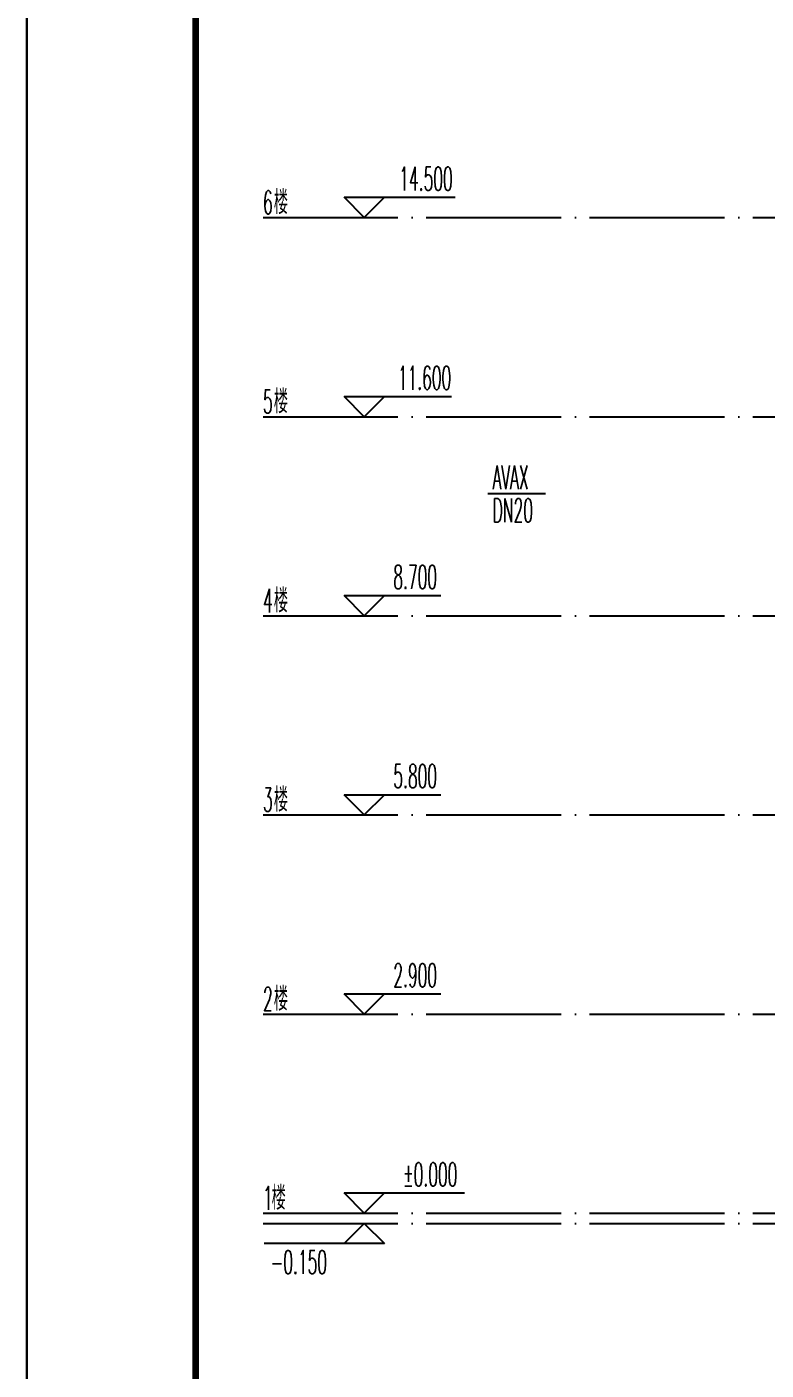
# Model space of a CAD drawing. Extents: x 27938 to 1507990, y 110129 to 923079.
# Drawn here: x 1189458 to 1200414, y 659011 to 678911 of the extents above; entities that cross this region are included whole.
import ezdxf

# ---------------------------------------------------------------- set-up
doc = ezdxf.new("R2010")
doc.units = 0
doc.header["$LTSCALE"] = 1000
doc.header["$MEASUREMENT"] = 0
doc.linetypes.add('DOTE', pattern=[2.42, 2, -0.2, 0.02, -0.2])
for name, color, linetype in [('TWT', 7, 'Continuous'), ('TWT_ELEV', 3, 'Continuous'), ('TWT_LEAD', 3, 'Continuous'), ('TWT_TEXT', 7, 'Continuous'), ('TWT_TITLE', 7, 'Continuous'), ('图框', 140, 'Continuous')]:
    doc.layers.add(name, color=color, linetype=linetype)
doc.styles.add('_TWT_SERIAL', font='SIMPLEX', dxfattribs={"width": 0.8, "height": 3.5, "bigfont": 'HZTXT'})

msp = doc.modelspace()

# ---------------------------------------------------------------- linework, layer by layer
at = {"layer": 'TWT', "color": 8, "linetype": 'DOTE'}
for p, q in [((1192957.9, 676085.9), (1304719.7, 676085.9)), ((1192957.9, 673135.9), (1304719.7, 673135.9)), ((1192957.9, 670185.9), (1304719.7, 670185.9)), ((1192957.9, 667235.9), (1304719.7, 667235.9)), ((1192957.9, 664285.9), (1304719.7, 664285.9)), ((1192957.9, 661335.9), (1304719.7, 661335.9)), ((1192957.9, 661185.9), (1304719.7, 661185.9))]:
    msp.add_line(p, q, dxfattribs=at)
at = {"layer": 'TWT_ELEV'}
for p, q in [((1194457.9, 676085.9), (1194157.9, 676385.9)), ((1194157.9, 676385.9), (1195807.3, 676385.9)), ((1194457.9, 676085.9), (1194757.9, 676385.9)), ((1194457.9, 673135.9), (1194157.9, 673435.9)), ((1194157.9, 673435.9), (1195753.3, 673435.9)), ((1194457.9, 673135.9), (1194757.9, 673435.9)), ((1194457.9, 670185.9), (1194157.9, 670485.9)), ((1194157.9, 670485.9), (1195591.4, 670485.9)), ((1194457.9, 670185.9), (1194757.9, 670485.9)), ((1194457.9, 667235.9), (1194157.9, 667535.9)), ((1194157.9, 667535.9), (1195591.4, 667535.9)), ((1194457.9, 667235.9), (1194757.9, 667535.9)), ((1194457.9, 664285.9), (1194157.9, 664585.9)), ((1194157.9, 664585.9), (1195591.4, 664585.9)), ((1194457.9, 664285.9), (1194757.9, 664585.9)), ((1194457.9, 661335.9), (1194157.9, 661635.9)), ((1194157.9, 661635.9), (1195942.2, 661635.9)), ((1194457.9, 661335.9), (1194757.9, 661635.9)), ((1194457.9, 661185.9), (1194157.9, 660885.9)), ((1194457.9, 661185.9), (1194757.9, 660885.9)), ((1194757.9, 660885.9), (1192973.7, 660885.9))]:
    msp.add_line(p, q, dxfattribs=at)
at = {"layer": 'TWT_LEAD'}
msp.add_line((1197143.7, 671993.2), (1196290.9, 671993.2), dxfattribs=at)
at = {"layer": 'TWT_TITLE'}
msp.add_lwpolyline([(1189457.9, 644285.9), (1315557.9, 644285.9), (1315557.9, 703685.9), (1189457.9, 703685.9)], close=True, dxfattribs=at)
at = {"layer": 'TWT_TITLE', "const_width": 100}
msp.add_lwpolyline([(1191957.9, 645285.9), (1314557.9, 645285.9), (1314557.9, 702685.9), (1191957.9, 702685.9)], close=True, dxfattribs=at)
at = {"layer": '图框'}
msp.add_lwpolyline([(1189457.9, 703685.9), (1315557.9, 703685.9), (1315557.9, 644285.9), (1189457.9, 644285.9)], close=True, dxfattribs=at)
msp.add_lwpolyline([(1189457.9, 703685.9), (1315557.9, 703685.9), (1315557.9, 644285.9), (1189457.9, 644285.9)], close=True, dxfattribs=at)
at = {"layer": '图框', "const_width": 100}
msp.add_lwpolyline([(1314557.9, 645285.9), (1314557.9, 702685.9), (1191957.9, 702685.9), (1191957.9, 645285.9)], close=True, dxfattribs=at)

# ---------------------------------------------------------------- texts
at = {"layer": 'TWT_ELEV', "color": 7, "style": '_TWT_SERIAL', "width": 0.48}
for s, p in [('14.500', (1194977.3, 676486)), ('11.600', (1194955.3, 673536)), ('8.700', (1194889.4, 670586)), ('5.800', (1194889.4, 667636)), ('2.900', (1194889.4, 664686)), ('%%P0.000', (1195032.2, 661736)), ('-0.150', (1193070.9, 660435.8))]:
    msp.add_text(s, height=350, dxfattribs=at).set_placement(p)
at = {"layer": 'TWT_LEAD', "color": 7, "style": '_TWT_SERIAL', "width": 0.48}
for s, p in [('AVAX', (1196360.9, 672063.2)), ('DN20', (1196360.9, 671573.2))]:
    msp.add_text(s, height=350, dxfattribs=at).set_placement(p)
at = {"layer": 'TWT_TEXT', "style": '_TWT_SERIAL'}
for s, width, p in [('6', 0.48, (1192957.9, 676135.9)), ('楼', 0.6, (1193117.9, 676135.9)), ('5', 0.48, (1192957.9, 673185.9)), ('楼', 0.6, (1193117.9, 673185.9)), ('楼', 0.6, (1193117.9, 670235.9)), ('4', 0.48, (1192957.9, 670235.9)), ('3', 0.48, (1192957.9, 667285.9)), ('楼', 0.6, (1193117.9, 667285.9)), ('2', 0.48, (1192957.9, 664335.9)), ('楼', 0.6, (1193117.9, 664335.9)), ('1', 0.48, (1192957.9, 661385.9)), ('楼', 0.6, (1193085.9, 661385.9))]:
    msp.add_text(s, height=350, dxfattribs=dict(at, width=width)).set_placement(p)

doc.saveas('drawing.dxf')
